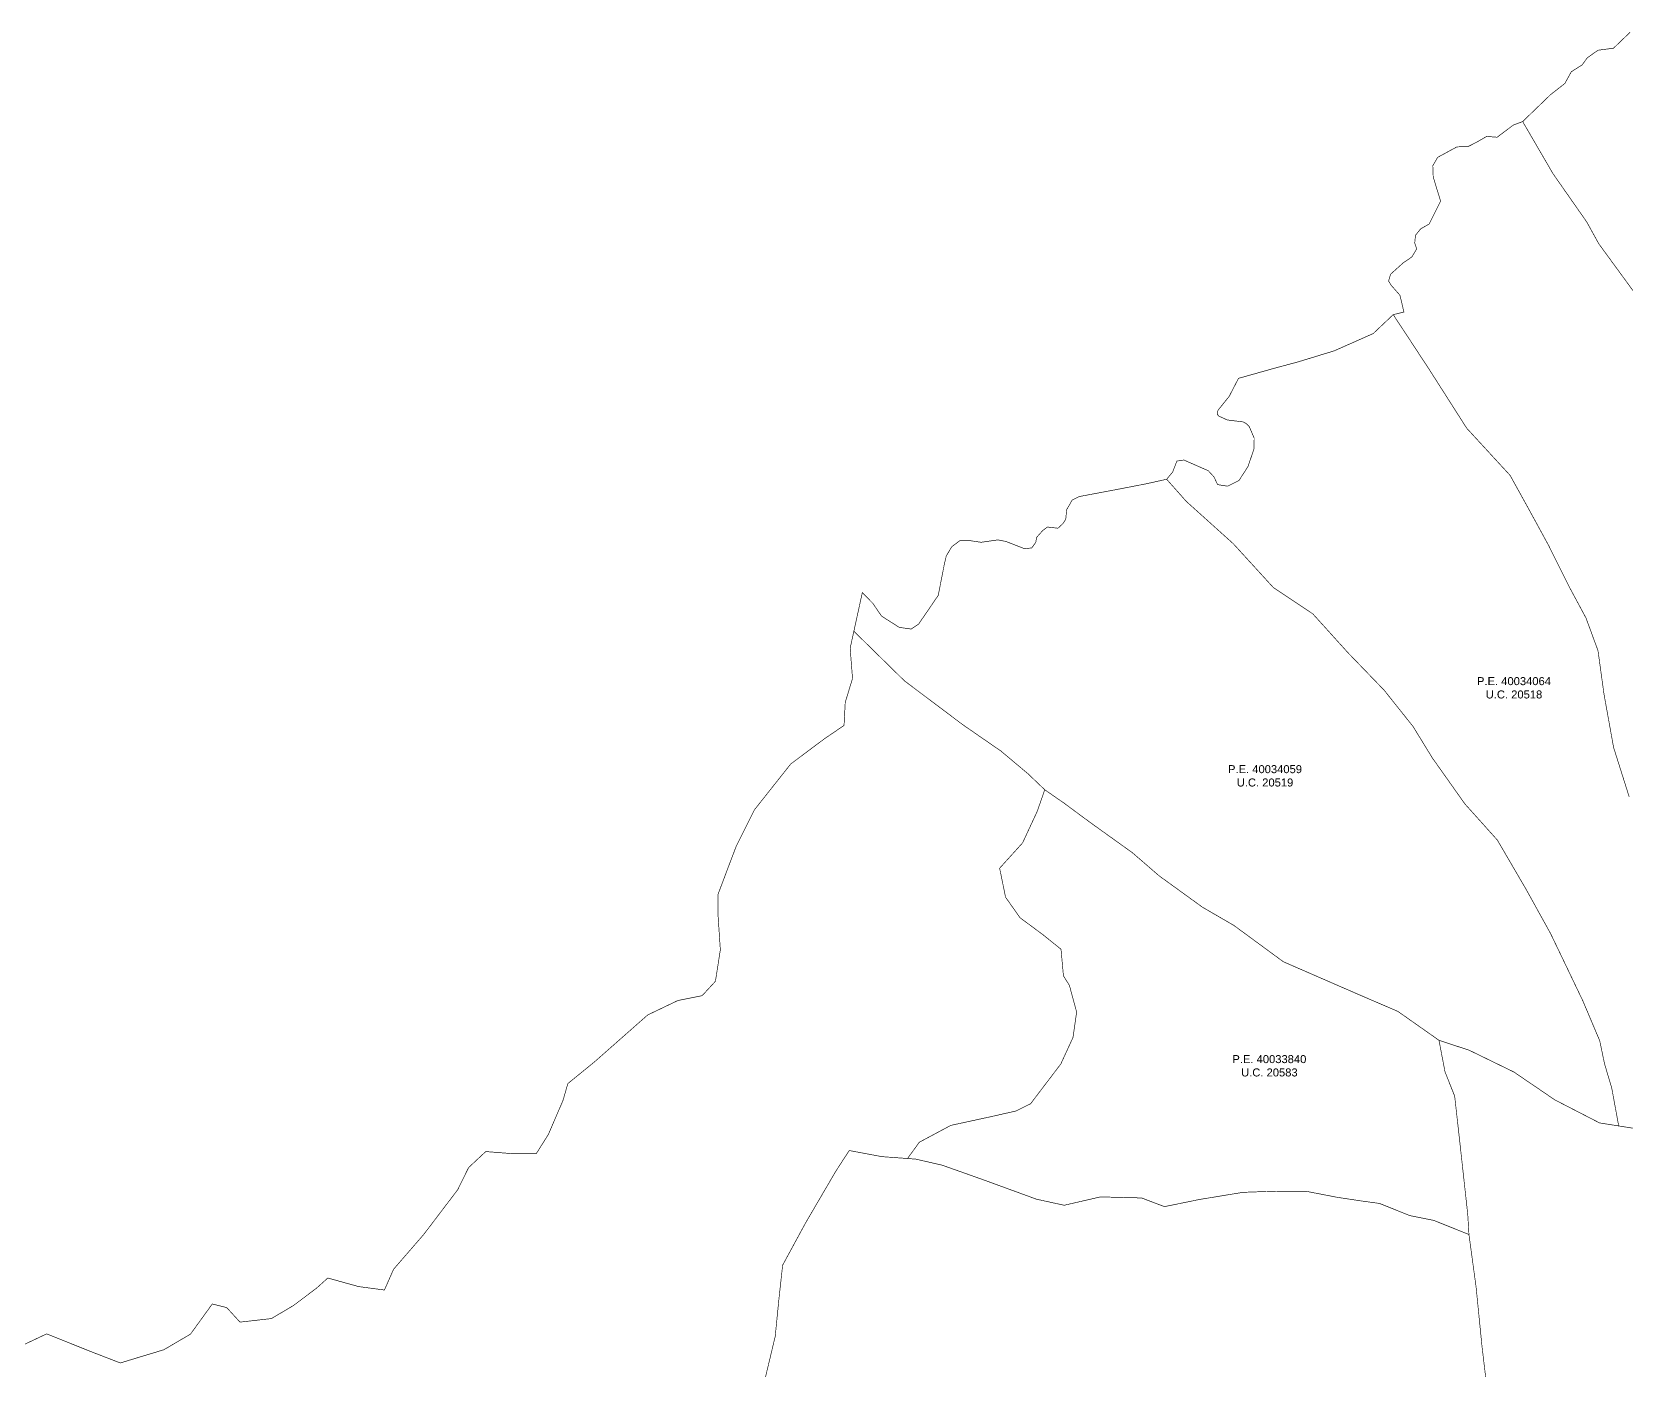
# Model space of a CAD drawing. Header units: metres. Extents: x 561401 to 594056, y 8460144 to 8508504.
# Drawn here: x 586576.4 to 587074.4, y 8503650.5 to 8504068.7 of the extents above; entities that cross this region are included whole.
import ezdxf

# ---------------------------------------------------------------- set-up
doc = ezdxf.new("R2010")
doc.units = ezdxf.units.M
for name, color, linetype in [('1.2. AFECTADOS BASE GRAFICA SUNARP', 150, 'Continuous'), ('1.2. BASE GRAFICA GORE', 76, 'Continuous'), ('1.2. BASE GRAFICA SUNARP', 150, 'Continuous'), ('1.3 ETIQUETA P.E. Y U.C.', 1, 'Continuous')]:
    doc.layers.add(name, color=color, linetype=linetype)
doc.styles.add('Arial', font='arial.ttf', dxfattribs={"height": 1})

msp = doc.modelspace()

# ---------------------------------------------------------------- linework, layer by layer
at = {"layer": '1.2. AFECTADOS BASE GRAFICA SUNARP', "color": 64, "linetype": 'Continuous', "lineweight": -3, "const_width": 0.2}
for points in [[(586805.21, 8503646.67), (586808.63, 8503661), (586809.79, 8503672.7), (586810.95, 8503683.26), (586818.12, 8503696.47), (586827.59, 8503712.67), (586831.75, 8503719.08), (586841.94, 8503717.17), (586849.96, 8503716.59), (586853.65, 8503721.68), (586863.48, 8503726.94), (586875.55, 8503729.56), (586883.87, 8503731.44), (586888.39, 8503733.69), (586897.85, 8503746.14), (586901.65, 8503754.42), (586902.78, 8503762.35), (586900.54, 8503770.66), (586898.66, 8503773.68), (586897.91, 8503781.98), (586892.27, 8503786.52), (586885.11, 8503791.83), (586880.59, 8503798.24), (586878.73, 8503807.3), (586885.9, 8503815.22), (586890.45, 8503825.02), (586892.83, 8503831.82), (586887.55, 8503836.86), (586879.15, 8503843.91), (586867.1, 8503852.24), (586849, 8503865.86), (586833.2, 8503881.36), (586832.04, 8503876.08), (586832.78, 8503866.64), (586830.5, 8503859.1), (586830.13, 8503851.93), (586824.06, 8503847.79), (586813.49, 8503839.89), (586802.14, 8503825.56), (586796.47, 8503814.25), (586790.76, 8503799.15), (586790.76, 8503792.75), (586791.49, 8503781.8), (586789.96, 8503771.99), (586785.8, 8503767.47), (586778.25, 8503765.97), (586768.8, 8503761.45), (586752.17, 8503746.78), (586743.85, 8503740), (586742.33, 8503734.71), (586737.79, 8503724.15), (586734, 8503718.12), (586726.08, 8503718.14), (586718.21, 8503718.76), (586712.85, 8503713.75), (586709.46, 8503706.85), (586698.88, 8503692.91), (586689.41, 8503681.97), (586686.56, 8503675.49), (586678.52, 8503676.56), (586668.87, 8503679.24), (586665.3, 8503676.02), (586658.16, 8503670.66), (586651.27, 8503666.57), (586641.45, 8503665.46), (586637.31, 8503669.99), (586632.79, 8503671.13), (586625.98, 8503661.71), (586617.66, 8503656.83), (586604.05, 8503652.7), (586594.26, 8503656.49), (586581.06, 8503661.79), (586573.12, 8503658.04)], [(587078.22, 8503725.8), (587072.11, 8503726.77), (587072.11, 8503726.77), (587066.13, 8503727.71), (587052.18, 8503734.9), (587039.37, 8503743.62), (587025.42, 8503750.42), (587015.97, 8503753.53), (587017.86, 8503743.65), (587020.87, 8503736.09), (587022.35, 8503722.88), (587024.96, 8503699.11), (587025.33, 8503692.84), (587027.56, 8503676.45), (587029.4, 8503657.96), (587032, 8503636.06)]]:
    msp.add_lwpolyline(points, dxfattribs=at)
at = {"layer": '1.2. BASE GRAFICA GORE', "color": 64, "linetype": 'Continuous', "lineweight": -3, "const_width": 0.2}
msp.add_lwpolyline([(587075.69, 8504068.56), (587070.49, 8504063.56), (587065.65, 8504062.93), (587062.32, 8504060.58), (587060.69, 8504058.35), (587057.29, 8504056.18), (587055.29, 8504052.54), (587050.78, 8504049), (587042.11, 8504040.64), (587042.11, 8504040.64), (587051.58, 8504024.36), (587062.13, 8504009.26), (587065.88, 8504002.46), (587077.19, 8503986.96)], dxfattribs=at)
at = {"layer": '1.2. BASE GRAFICA SUNARP', "color": 64, "linetype": 'Continuous', "lineweight": -3, "const_width": 0.2}
for points in [[(586573.12, 8503658.04), (586581.06, 8503661.79), (586594.26, 8503656.49), (586604.05, 8503652.7), (586617.66, 8503656.83), (586625.98, 8503661.71), (586632.79, 8503671.13), (586637.31, 8503669.99), (586641.45, 8503665.46), (586651.27, 8503666.57), (586658.16, 8503670.66), (586665.3, 8503676.02), (586668.87, 8503679.24), (586678.52, 8503676.56), (586686.56, 8503675.49), (586689.41, 8503681.97), (586698.88, 8503692.91), (586709.46, 8503706.85), (586712.85, 8503713.75), (586718.21, 8503718.76), (586726.08, 8503718.14), (586734, 8503718.12), (586737.79, 8503724.15), (586742.33, 8503734.71), (586743.85, 8503740), (586752.17, 8503746.78), (586768.8, 8503761.45), (586778.25, 8503765.97), (586785.8, 8503767.47), (586789.96, 8503771.99), (586791.49, 8503781.8), (586790.76, 8503792.75), (586790.76, 8503799.15), (586796.47, 8503814.25), (586802.14, 8503825.56), (586813.49, 8503839.89), (586824.06, 8503847.79), (586830.13, 8503851.93), (586830.5, 8503859.1), (586832.78, 8503866.64), (586832.04, 8503876.08), (586835.84, 8503893.43), (586839.1, 8503890.1), (586841.86, 8503886.08), (586847.39, 8503882.56), (586851.12, 8503882.05), (586853.41, 8503883.57), (586859.55, 8503892.56), (586861.5, 8503902.51), (586862.07, 8503904.9), (586863.79, 8503907.78), (586866.33, 8503909.67), (586869.57, 8503909.66), (586872.95, 8503909.16), (586878.23, 8503909.91), (586880.74, 8503909.41), (586886.51, 8503907.15), (586888.77, 8503907.4), (586890.03, 8503909.16), (586890.28, 8503910.67), (586892.16, 8503912.8), (586893.67, 8503913.93), (586896.93, 8503913.55), (586898.44, 8503914.93), (586899.38, 8503916.31), (586899.67, 8503919.35), (586901.39, 8503922.34), (586903.65, 8503923.46), (586916.33, 8503925.85), (586924.74, 8503927.48), (586924.74, 8503927.48), (586930.9, 8503928.86), (586930.9, 8503928.86), (586930.9, 8503928.86), (586932.78, 8503931.11), (586934.1, 8503934.54), (586936.29, 8503934.87), (586943.92, 8503931.51), (586945.69, 8503929.58), (586946.82, 8503927.18), (586949.96, 8503926.69), (586953.47, 8503928.44), (586956.32, 8503932.83), (586958.22, 8503938.49), (586958.24, 8503941.74), (586956.72, 8503945.29), (586955.73, 8503946.26), (586954.85, 8503946.77), (586949.83, 8503947.39), (586947.07, 8503948.65), (586946.71, 8503949.33), (586946.94, 8503950.41), (586950.46, 8503954.8), (586953.35, 8503960.39), (586963.78, 8503963.33), (586972.18, 8503965.6), (586983.25, 8503968.99), (586995.42, 8503974.38), (587001.68, 8503980.3), (587005.01, 8503981.11), (587004.33, 8503984.07), (587003.75, 8503986.4), (587001.1, 8503989.4), (587000.23, 8503990.8), (587000.84, 8503992.92), (587004.86, 8503996.54), (587007.51, 8503998.33), (587009.02, 8504000.84), (587008.39, 8504002.72), (587008.64, 8504005.11), (587010.27, 8504007.12), (587012.91, 8504008.62), (587016.48, 8504015.76), (587014.17, 8504023.3), (587014.04, 8504026.82), (587015.55, 8504029.45), (587021.57, 8504032.72), (587025.09, 8504032.84), (587027.82, 8504034.23), (587030.86, 8504035.99), (587034.13, 8504035.74), (587039.15, 8504039.51), (587042.11, 8504040.64), (587050.78, 8504049), (587055.29, 8504052.54), (587057.29, 8504056.18), (587060.69, 8504058.35), (587062.32, 8504060.58), (587065.65, 8504062.93), (587070.49, 8504063.56), (587075.69, 8504068.56)], [(587077.19, 8503986.96), (587065.88, 8504002.46), (587062.13, 8504009.26), (587051.58, 8504024.36), (587042.11, 8504040.64), (587039.15, 8504039.51), (587034.13, 8504035.74), (587030.86, 8504035.99), (587027.82, 8504034.23), (587025.09, 8504032.84), (587021.57, 8504032.72), (587015.55, 8504029.45), (587014.04, 8504026.82), (587014.17, 8504023.3), (587016.48, 8504015.76), (587012.91, 8504008.62), (587010.27, 8504007.12), (587008.64, 8504005.11), (587008.39, 8504002.72), (587009.02, 8504000.84), (587007.51, 8503998.33), (587004.86, 8503996.54), (587000.84, 8503992.92), (587000.23, 8503990.8), (587000.23, 8503990.8), (587001.1, 8503989.4), (587003.75, 8503986.4), (587004.33, 8503984.07), (587005.01, 8503981.11), (587001.68, 8503980.3), (587012.6, 8503963.68), (587024.65, 8503944.79), (587038.2, 8503930.05), (587043.84, 8503919.85), (587050.24, 8503908.13), (587056.63, 8503895.29), (587061.91, 8503885.47), (587065.65, 8503875.27), (587067.52, 8503861.68), (587070.51, 8503845.07), (587075.39, 8503829.59)], [(587075.39, 8503829.59), (587070.51, 8503845.07), (587067.52, 8503861.68), (587065.65, 8503875.27), (587061.91, 8503885.47), (587056.63, 8503895.29), (587050.24, 8503908.13), (587043.84, 8503919.85), (587038.2, 8503930.05), (587024.65, 8503944.79), (587012.6, 8503963.68), (587001.68, 8503980.3), (586995.42, 8503974.38), (586983.25, 8503968.99), (586972.18, 8503965.6), (586963.78, 8503963.33), (586953.35, 8503960.39), (586950.46, 8503954.8), (586946.94, 8503950.41), (586946.71, 8503949.33), (586947.07, 8503948.65), (586949.83, 8503947.39), (586954.85, 8503946.77), (586955.73, 8503946.26), (586956.72, 8503945.29), (586958.24, 8503941.74), (586958.22, 8503938.49), (586956.32, 8503932.83), (586953.47, 8503928.44), (586949.96, 8503926.69), (586946.82, 8503927.18), (586945.69, 8503929.58), (586943.92, 8503931.51), (586936.29, 8503934.87), (586934.1, 8503934.54), (586932.78, 8503931.11), (586930.9, 8503928.86), (586930.9, 8503928.86), (586937.05, 8503921.93), (586951.74, 8503908.69), (586964.17, 8503895.08), (586976.6, 8503886.76), (586987.53, 8503874.66), (586998.84, 8503862.94), (587007.87, 8503851.6), (587013.89, 8503841.78), (587024.05, 8503827.42), (587034.22, 8503816.08), (587043.25, 8503800.59), (587050.78, 8503786.99), (587056.04, 8503776.03), (587060.92, 8503765.83), (587066.19, 8503753.37), (587067.68, 8503746.21), (587069.93, 8503738.64), (587072.11, 8503726.77), (587078.22, 8503725.8)], [(587032, 8503636.06), (587029.4, 8503657.96), (587027.56, 8503676.45), (587025.33, 8503692.84), (587025.33, 8503692.84), (587014.37, 8503697.24), (587006.84, 8503698.76), (586997.4, 8503702.55), (586991.75, 8503703.32), (586984.21, 8503704.46), (586974.39, 8503706.36), (586964.95, 8503706.38), (586954.76, 8503706.02), (586941.18, 8503703.79), (586930.22, 8503701.55), (586923.07, 8503704.27), (586910.23, 8503704.59), (586898.9, 8503701.98), (586890.23, 8503703.88), (586873.64, 8503709.94), (586860.82, 8503714.49), (586852.51, 8503716.4), (586849.96, 8503716.59), (586841.94, 8503717.17), (586831.75, 8503719.08), (586827.59, 8503712.67), (586818.12, 8503696.47), (586810.95, 8503683.26), (586809.79, 8503672.7), (586808.63, 8503661), (586805.21, 8503646.67)]]:
    msp.add_lwpolyline(points, dxfattribs=at)
for points in [[(587072.11, 8503726.77), (587069.93, 8503738.64), (587067.68, 8503746.21), (587066.19, 8503753.37), (587060.92, 8503765.83), (587056.04, 8503776.03), (587050.78, 8503786.99), (587043.25, 8503800.59), (587034.22, 8503816.08), (587024.05, 8503827.42), (587013.89, 8503841.78), (587007.87, 8503851.6), (586998.84, 8503862.94), (586987.53, 8503874.66), (586976.6, 8503886.76), (586964.17, 8503895.08), (586951.74, 8503908.69), (586937.05, 8503921.93), (586930.9, 8503928.86), (586924.74, 8503927.48), (586916.33, 8503925.85), (586903.65, 8503923.46), (586901.39, 8503922.34), (586899.67, 8503919.35), (586899.38, 8503916.31), (586898.44, 8503914.93), (586896.93, 8503913.55), (586893.67, 8503913.93), (586892.16, 8503912.8), (586890.28, 8503910.67), (586890.03, 8503909.16), (586888.77, 8503907.4), (586886.51, 8503907.15), (586880.74, 8503909.41), (586878.23, 8503909.91), (586872.95, 8503909.16), (586869.57, 8503909.66), (586866.33, 8503909.67), (586863.79, 8503907.78), (586862.07, 8503904.9), (586861.5, 8503902.51), (586859.55, 8503892.56), (586853.41, 8503883.57), (586851.12, 8503882.05), (586847.39, 8503882.56), (586841.86, 8503886.08), (586839.1, 8503890.1), (586835.84, 8503893.43), (586833.2, 8503881.36), (586849, 8503865.86), (586867.1, 8503852.24), (586879.15, 8503843.91), (586887.55, 8503836.86), (586892.83, 8503831.82), (586898.82, 8503827.67), (586907.04, 8503821.59), (586920.23, 8503812.13), (586928.52, 8503804.95), (586942.09, 8503795.12), (586951.89, 8503789.44), (586967.35, 8503778.08), (586989.97, 8503768.23), (587003.17, 8503762.54), (587015.97, 8503753.53), (587025.42, 8503750.42), (587039.37, 8503743.62), (587052.18, 8503734.9), (587066.13, 8503727.71), (587072.11, 8503726.77)], [(586849.96, 8503716.59), (586852.51, 8503716.4), (586860.82, 8503714.49), (586873.64, 8503709.94), (586890.23, 8503703.88), (586898.9, 8503701.98), (586910.23, 8503704.59), (586923.07, 8503704.26), (586930.22, 8503701.55), (586941.18, 8503703.79), (586954.76, 8503706.02), (586964.95, 8503706.38), (586974.39, 8503706.36), (586984.21, 8503704.46), (586991.75, 8503703.32), (586997.4, 8503702.55), (587006.84, 8503698.76), (587014.37, 8503697.24), (587025.33, 8503692.84), (587024.96, 8503699.11), (587022.35, 8503722.88), (587020.87, 8503736.09), (587017.86, 8503743.65), (587015.97, 8503753.53), (587003.17, 8503762.54), (586989.97, 8503768.23), (586967.35, 8503778.08), (586951.89, 8503789.44), (586942.09, 8503795.12), (586928.52, 8503804.95), (586920.23, 8503812.13), (586907.04, 8503821.59), (586898.82, 8503827.67), (586892.83, 8503831.82), (586890.45, 8503825.02), (586885.9, 8503815.22), (586878.73, 8503807.3), (586880.59, 8503798.24), (586885.11, 8503791.83), (586892.27, 8503786.52), (586897.91, 8503781.98), (586898.66, 8503773.68), (586900.54, 8503770.66), (586902.78, 8503762.35), (586901.65, 8503754.42), (586897.85, 8503746.14), (586888.39, 8503733.69), (586883.87, 8503731.44), (586875.55, 8503729.56), (586863.48, 8503726.94), (586853.65, 8503721.68), (586849.96, 8503716.59)]]:
    msp.add_lwpolyline(points, close=True, dxfattribs=at)

# ---------------------------------------------------------------- texts
at = {"layer": '1.3 ETIQUETA P.E. Y U.C.', "color": 1, "char_height": 2.5, "attachment_point": 5, "style": 'Arial'}
for s, insert in [('P.E. 40034064\\PU.C. 20518', (587039.4, 8503863.67)), ('P.E. 40034059\\PU.C. 20519', (586961.63, 8503836.16)), ('P.E. 40033840\\PU.C. 20583', (586962.99, 8503745.55))]:
    msp.add_mtext(s, dxfattribs=dict(at, insert=insert))

doc.saveas('drawing.dxf')
